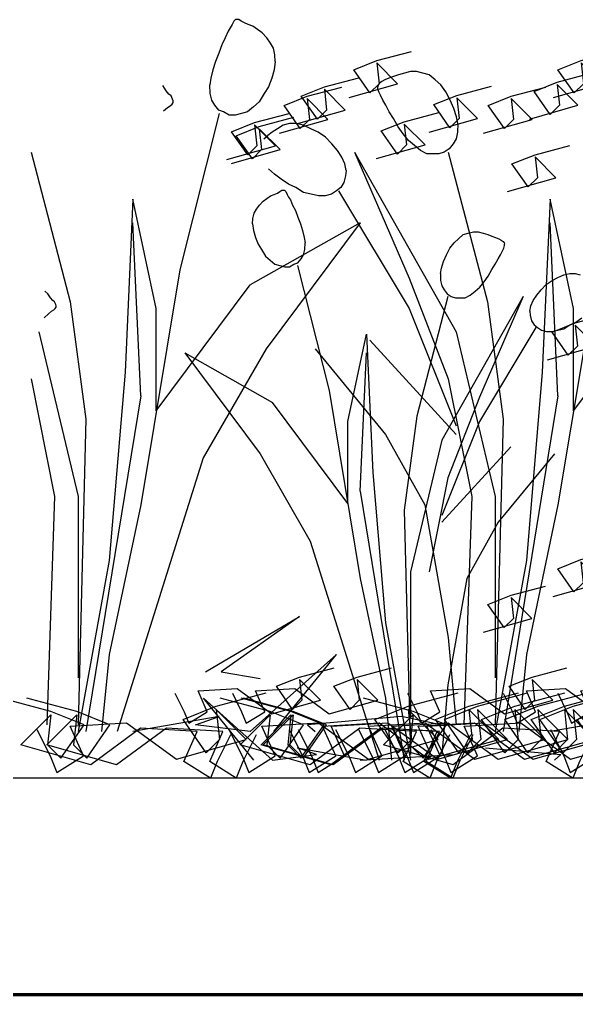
# Model space of a CAD drawing. Header units: metres. Extents: x -109 to 591, y -5 to 592.
# Drawn here: x 512.9616 to 513.2192, y 6.5749 to 7.0253 of the extents above; entities that cross this region are included whole.
import ezdxf

# ---------------------------------------------------------------- set-up
doc = ezdxf.new("R2010")
doc.units = ezdxf.units.M
doc.header["$LTSCALE"] = 0.03
doc.layers.add('Areas verdes', color=74, linetype='Continuous')
doc.layers.add('Muro', color=7, linetype='Continuous', lineweight=70)
doc.layers.add('Muro bajo', color=7, linetype='Continuous', lineweight=30)

msp = doc.modelspace()

# ---------------------------------------------------------------- linework, layer by layer
at = {"layer": 'Areas verdes', "color": 6, "linetype": 'Continuous'}
for p, q in [((513.05997, 7.02299), (513.05912, 7.02144)), ((513.06075, 7.02454), (513.05997, 7.02299)), ((513.06145, 7.02532), (513.06075, 7.02454)), ((513.06215, 7.02532), (513.06145, 7.02532)), ((513.06308, 7.02532), (513.06215, 7.02532)), ((513.06416, 7.02454), (513.06308, 7.02532)), ((513.06564, 7.02377), (513.06416, 7.02454)), ((513.06742, 7.02299), (513.06564, 7.02377)), ((513.06952, 7.02221), (513.06742, 7.02299)), ((513.07169, 7.02066), (513.06952, 7.02221)), ((513.05811, 7.01989), (513.05679, 7.01678)), ((513.05912, 7.02144), (513.05811, 7.01989)), ((513.07386, 7.01911), (513.07169, 7.02066)), ((513.07596, 7.01678), (513.07386, 7.01911)), ((513.05524, 7.01368), (513.05377, 7.0098)), ((513.05679, 7.01678), (513.05524, 7.01368)), ((513.07766, 7.01445), (513.07596, 7.01678)), ((513.07906, 7.01213), (513.07766, 7.01445)), ((513.05377, 7.0098), (513.05229, 7.00592)), ((513.07976, 7.00902), (513.07906, 7.01213)), ((513.07991, 7.00592), (513.07976, 7.00902)), ((513.05229, 7.00592), (513.05105, 7.00204)), ((513.07991, 7.00592), (513.07937, 7.00204)), ((513.05105, 7.00204), (513.05012, 6.99816)), ((513.07937, 7.00204), (513.07828, 6.99816)), ((513.13695, 6.99971), (513.13454, 6.99894)), ((513.13958, 7.00049), (513.13695, 6.99971)), ((513.14238, 7.00126), (513.13958, 7.00049)), ((513.14525, 7.00126), (513.14238, 7.00126)), ((513.1482, 7.00049), (513.14525, 7.00126)), ((513.15107, 6.99971), (513.1482, 7.00049)), ((513.15386, 6.99738), (513.15107, 6.99971)), ((513.05012, 6.99816), (513.04965, 6.99506)), ((513.04973, 6.99118), (513.04965, 6.99506)), ((513.07828, 6.99816), (513.07673, 6.99428)), ((513.12748, 6.99506), (513.12725, 6.99428)), ((513.1281, 6.99583), (513.12748, 6.99506)), ((513.12919, 6.99661), (513.1281, 6.99583)), ((513.13058, 6.99738), (513.12919, 6.99661)), ((513.13237, 6.99816), (513.13058, 6.99738)), ((513.13454, 6.99894), (513.13237, 6.99816)), ((513.15642, 6.99506), (513.15386, 6.99738)), ((513.15883, 6.99195), (513.15642, 6.99506)), ((513.02949, 6.99244), (513.02786, 6.99477)), ((513.03073, 6.99089), (513.02949, 6.99244)), ((513.03174, 6.99011), (513.03073, 6.99089)), ((513.05051, 6.98807), (513.04973, 6.99118)), ((513.07472, 6.99118), (513.07239, 6.9873)), ((513.07673, 6.99428), (513.07472, 6.99118)), ((513.12732, 6.99351), (513.12725, 6.99428)), ((513.12771, 6.99195), (513.12732, 6.99351)), ((513.12849, 6.9904), (513.12771, 6.99195)), ((513.16084, 6.98807), (513.15883, 6.99195)), ((513.03135, 6.98546), (513.03221, 6.98623)), ((513.03244, 6.98856), (513.03174, 6.99011)), ((513.03221, 6.98623), (513.03267, 6.98701)), ((513.03275, 6.98778), (513.03244, 6.98856)), ((513.03267, 6.98701), (513.03275, 6.98778)), ((513.0519, 6.98575), (513.05051, 6.98807)), ((513.07239, 6.9873), (513.06983, 6.98497)), ((513.12957, 6.98807), (513.12849, 6.9904)), ((513.13097, 6.98575), (513.12957, 6.98807)), ((513.16247, 6.98419), (513.16084, 6.98807)), ((513.02817, 6.98313), (513.03003, 6.98468)), ((513.03003, 6.98468), (513.03135, 6.98546)), ((513.05377, 6.98342), (513.0519, 6.98575)), ((513.05602, 6.98264), (513.05377, 6.98342)), ((513.05858, 6.98109), (513.05602, 6.98264)), ((513.06424, 6.98187), (513.06137, 6.98109)), ((513.06711, 6.98264), (513.06424, 6.98187)), ((513.06983, 6.98497), (513.06711, 6.98264)), ((513.1326, 6.98264), (513.13097, 6.98575)), ((513.13454, 6.97954), (513.1326, 6.98264)), ((513.16364, 6.98031), (513.16247, 6.98419)), ((513.06137, 6.98109), (513.05858, 6.98109)), ((513.08643, 6.97721), (513.08356, 6.97643)), ((513.08954, 6.97721), (513.08643, 6.97721)), ((513.09287, 6.97643), (513.08954, 6.97721)), ((513.13671, 6.97566), (513.13454, 6.97954)), ((513.16426, 6.97721), (513.16364, 6.98031)), ((513.16426, 6.97721), (513.16418, 6.97333)), ((513.07852, 6.97333), (513.07642, 6.97178)), ((513.08092, 6.97488), (513.07852, 6.97333)), ((513.08356, 6.97643), (513.08092, 6.97488)), ((513.09636, 6.97488), (513.09287, 6.97643)), ((513.09978, 6.97333), (513.09636, 6.97488)), ((513.10312, 6.971), (513.09978, 6.97333)), ((513.13904, 6.97256), (513.13671, 6.97566)), ((513.14152, 6.96945), (513.13904, 6.97256)), ((513.16418, 6.97333), (513.16348, 6.97023)), ((513.07464, 6.97023), (513.07642, 6.97178)), ((513.10606, 6.9679), (513.10312, 6.971)), ((513.10862, 6.9648), (513.10606, 6.9679)), ((513.14424, 6.96712), (513.14152, 6.96945)), ((513.16216, 6.9679), (513.1603, 6.96557)), ((513.16348, 6.97023), (513.16216, 6.9679)), ((513.11072, 6.96169), (513.10862, 6.9648)), ((513.14703, 6.9648), (513.14424, 6.96712)), ((513.1499, 6.96324), (513.14703, 6.9648)), ((513.15805, 6.96402), (513.15549, 6.96324)), ((513.1603, 6.96557), (513.15805, 6.96402)), ((513.11204, 6.95859), (513.11072, 6.96169)), ((513.15277, 6.96324), (513.1499, 6.96324)), ((513.15549, 6.96324), (513.15277, 6.96324)), ((513.07953, 6.95393), (513.07673, 6.95626)), ((513.11266, 6.95549), (513.11204, 6.95859)), ((513.11266, 6.95549), (513.11243, 6.95316)), ((513.08263, 6.95161), (513.07953, 6.95393)), ((513.08597, 6.94928), (513.08263, 6.95161)), ((513.11165, 6.95005), (513.11018, 6.94773)), ((513.11243, 6.95316), (513.11165, 6.95005)), ((513.08086, 6.94516), (513.08204, 6.94579)), ((513.08204, 6.94579), (513.08291, 6.94641)), ((513.08291, 6.94641), (513.08365, 6.94641)), ((513.08365, 6.94641), (513.08421, 6.94641)), ((513.08421, 6.94641), (513.08477, 6.94579)), ((513.08477, 6.94579), (513.08539, 6.94454)), ((513.08946, 6.94773), (513.08597, 6.94928)), ((513.09303, 6.9454), (513.08946, 6.94773)), ((513.09652, 6.94462), (513.09303, 6.9454)), ((513.10824, 6.94617), (513.10583, 6.94462)), ((513.11018, 6.94773), (513.10824, 6.94617)), ((513.0726, 6.93958), (513.07428, 6.94144)), ((513.07428, 6.94144), (513.07602, 6.94268)), ((513.07602, 6.94268), (513.07776, 6.94392)), ((513.07776, 6.94392), (513.07943, 6.94454)), ((513.07943, 6.94454), (513.08086, 6.94516)), ((513.08539, 6.94454), (513.08607, 6.9433)), ((513.08607, 6.9433), (513.08688, 6.94206)), ((513.08688, 6.94206), (513.08794, 6.93958)), ((513.09993, 6.94385), (513.09652, 6.94462)), ((513.10304, 6.94385), (513.09993, 6.94385)), ((513.10583, 6.94462), (513.10304, 6.94385)), ((513.07012, 6.93585), (513.07124, 6.93772)), ((513.07124, 6.93772), (513.0726, 6.93958)), ((513.08794, 6.93958), (513.08918, 6.93709)), ((513.08918, 6.93709), (513.09036, 6.93399)), ((513.06944, 6.93089), (513.06956, 6.93337)), ((513.06956, 6.93337), (513.07012, 6.93585)), ((513.09036, 6.93399), (513.09154, 6.93089)), ((513.06944, 6.93089), (513.06987, 6.92778)), ((513.06987, 6.92778), (513.07074, 6.92468)), ((513.09154, 6.93089), (513.09253, 6.92778)), ((513.09253, 6.92778), (513.09327, 6.92468)), ((513.07074, 6.92468), (513.07198, 6.92158)), ((513.09327, 6.92468), (513.09365, 6.9222)), ((513.16255, 6.9222), (513.1646, 6.92406)), ((513.1646, 6.92406), (513.16683, 6.92592)), ((513.16683, 6.92592), (513.16913, 6.92654)), ((513.16913, 6.92654), (513.17149, 6.92716)), ((513.17149, 6.92716), (513.17378, 6.92716)), ((513.17378, 6.92716), (513.17602, 6.92654)), ((513.17602, 6.92654), (513.17813, 6.92592)), ((513.17813, 6.92592), (513.18005, 6.9253)), ((513.18005, 6.9253), (513.18179, 6.92468)), ((513.18179, 6.92468), (513.18322, 6.92406)), ((513.18322, 6.92406), (513.18434, 6.92344)), ((513.18434, 6.92344), (513.18521, 6.92282)), ((513.07198, 6.92158), (513.0736, 6.91909)), ((513.0736, 6.91909), (513.07546, 6.91599)), ((513.09296, 6.91661), (513.09358, 6.91909)), ((513.09358, 6.91909), (513.09365, 6.9222)), ((513.15901, 6.91661), (513.16062, 6.91971)), ((513.16062, 6.91971), (513.16255, 6.9222)), ((513.18403, 6.91661), (513.1849, 6.91847)), ((513.1849, 6.91847), (513.18552, 6.91971)), ((513.18521, 6.92282), (513.1857, 6.9222)), ((513.18552, 6.91971), (513.18583, 6.92096)), ((513.1857, 6.9222), (513.18589, 6.92158)), ((513.18583, 6.92096), (513.18589, 6.92158)), ((513.07546, 6.91599), (513.07751, 6.91413)), ((513.07751, 6.91413), (513.07968, 6.91227)), ((513.09036, 6.91289), (513.09185, 6.91475)), ((513.09185, 6.91475), (513.09296, 6.91661)), ((513.15771, 6.91351), (513.15901, 6.91661)), ((513.18161, 6.91227), (513.18291, 6.91475)), ((513.18291, 6.91475), (513.18403, 6.91661)), ((513.07968, 6.91227), (513.08198, 6.91164)), ((513.08198, 6.91164), (513.08427, 6.91102)), ((513.08427, 6.91102), (513.08651, 6.91102)), ((513.08651, 6.91102), (513.08856, 6.91227)), ((513.08856, 6.91227), (513.09036, 6.91289)), ((513.15628, 6.90792), (513.15678, 6.9104)), ((513.15678, 6.9104), (513.15771, 6.91351)), ((513.17832, 6.90668), (513.18005, 6.90978)), ((513.18005, 6.90978), (513.18161, 6.91227)), ((513.15628, 6.90792), (513.15634, 6.90482)), ((513.17645, 6.9042), (513.17832, 6.90668)), ((513.20786, 6.90482), (513.21059, 6.90606)), ((513.21059, 6.90606), (513.21339, 6.9073)), ((513.21339, 6.9073), (513.21606, 6.90792)), ((513.21606, 6.90792), (513.21854, 6.90792)), ((513.21854, 6.90792), (513.22084, 6.9073)), ((513.15634, 6.90482), (513.1569, 6.90233)), ((513.1569, 6.90233), (513.15796, 6.90047)), ((513.15796, 6.90047), (513.15944, 6.89861)), ((513.17229, 6.89985), (513.17447, 6.90171)), ((513.17447, 6.90171), (513.17645, 6.9042)), ((513.20079, 6.89799), (513.20283, 6.90047)), ((513.20283, 6.90047), (513.20519, 6.90295)), ((513.20519, 6.90295), (513.20786, 6.90482)), ((512.97474, 6.89863), (512.97331, 6.89987)), ((512.97604, 6.89677), (512.97474, 6.89863)), ((512.97704, 6.89553), (512.97604, 6.89677)), ((513.15944, 6.89861), (513.16125, 6.89737)), ((513.16125, 6.89737), (513.16329, 6.89675)), ((513.16329, 6.89675), (513.16547, 6.89675)), ((513.16547, 6.89675), (513.16776, 6.89675)), ((513.16776, 6.89675), (513.17006, 6.89799)), ((513.17006, 6.89799), (513.17229, 6.89985)), ((513.19911, 6.89551), (513.20079, 6.89799)), ((512.97784, 6.8949), (512.97704, 6.89553)), ((512.97753, 6.89118), (512.97821, 6.8918)), ((512.9784, 6.89366), (512.97784, 6.8949)), ((512.97821, 6.8918), (512.97859, 6.89242)), ((512.97865, 6.89304), (512.9784, 6.89366)), ((512.97859, 6.89242), (512.97865, 6.89304)), ((513.19756, 6.89054), (513.19805, 6.89302)), ((513.19805, 6.89302), (513.19911, 6.89551)), ((512.97306, 6.88746), (512.97499, 6.88932)), ((512.97499, 6.88932), (512.97648, 6.89056)), ((512.97648, 6.89056), (512.97753, 6.89118)), ((513.19756, 6.89054), (513.19774, 6.88868)), ((513.19774, 6.88868), (513.19837, 6.88619)), ((513.21891, 6.88557), (513.22158, 6.88744)), ((513.19837, 6.88619), (513.19954, 6.88433)), ((513.19954, 6.88433), (513.2011, 6.88309)), ((513.2011, 6.88309), (513.20302, 6.88185)), ((513.21047, 6.88185), (513.21326, 6.88247)), ((513.21326, 6.88247), (513.21612, 6.88433)), ((513.21612, 6.88433), (513.21891, 6.88557)), ((513.20302, 6.88185), (513.20526, 6.88123)), ((513.20526, 6.88123), (513.20774, 6.88123)), ((513.20774, 6.88123), (513.21047, 6.88185))]:
    msp.add_line(p, q, dxfattribs=at)
at = {"layer": 'Areas verdes', "linetype": 'Continuous'}
for p, q in [((513.05392, 6.98187), (513.03576, 6.90971)), ((512.96702, 6.96402), (512.9851, 6.89496)), ((513.11646, 6.96402), (513.14176, 6.90583)), ((513.11646, 6.96402), (513.16348, 6.881)), ((513.15991, 6.96402), (513.17799, 6.89496)), ((513.10917, 6.94617), (513.14176, 6.89186)), ((513.01404, 6.94229), (513.01047, 6.86237)), ((513.0249, 6.89186), (513.01404, 6.94229)), ((513.20693, 6.94229), (513.20336, 6.86237)), ((513.2178, 6.89186), (513.20693, 6.94229)), ((513.01768, 6.85151), (513.01404, 6.93143)), ((513.1191, 6.93143), (513.06835, 6.90272)), ((513.1191, 6.93143), (513.07565, 6.87324)), ((513.21058, 6.85151), (513.20693, 6.93143)), ((513.03576, 6.90971), (513.01768, 6.80108)), ((513.09023, 6.91164), (513.10476, 6.85392)), ((513.22866, 6.90971), (513.21058, 6.80108)), ((513.14176, 6.90583), (513.15991, 6.85927)), ((513.0249, 6.84453), (513.06835, 6.90272)), ((513.2178, 6.84453), (513.26125, 6.90272)), ((513.15976, 6.89737), (513.14529, 6.84212)), ((513.19452, 6.89737), (513.1569, 6.83095)), ((513.19452, 6.89737), (513.17428, 6.85081)), ((512.9851, 6.89496), (512.99231, 6.84065)), ((513.0249, 6.84453), (513.0249, 6.89186)), ((513.14176, 6.89186), (513.16348, 6.83754)), ((513.17799, 6.89496), (513.18521, 6.84065)), ((513.2178, 6.84453), (513.2178, 6.89186)), ((513.20035, 6.88309), (513.17428, 6.83964)), ((512.97059, 6.881), (512.98874, 6.80496)), ((513.11345, 6.83964), (513.12214, 6.87999)), ((513.12214, 6.87999), (513.12499, 6.81605)), ((513.16348, 6.881), (513.18164, 6.80496)), ((513.16348, 6.83367), (513.12368, 6.87712)), ((513.03809, 6.8713), (513.07869, 6.84833)), ((513.03809, 6.8713), (513.07285, 6.82474)), ((513.07565, 6.87324), (513.04663, 6.8228)), ((513.0983, 6.87324), (513.13089, 6.83367)), ((513.11922, 6.80736), (513.12214, 6.8713)), ((513.01047, 6.86237), (513.00318, 6.77547)), ((513.20336, 6.86237), (513.19607, 6.77547)), ((512.96702, 6.85927), (512.97788, 6.80496)), ((513.15991, 6.85927), (513.17078, 6.80496)), ((513.01768, 6.85151), (512.99231, 6.69633)), ((513.10476, 6.85392), (513.11922, 6.76701)), ((513.17428, 6.85081), (513.15976, 6.81357)), ((513.21058, 6.85151), (513.18521, 6.69633)), ((513.11345, 6.80177), (513.07869, 6.84833)), ((513.14529, 6.84212), (513.13952, 6.79867)), ((512.99231, 6.84065), (512.98874, 6.69943)), ((513.11345, 6.80177), (513.11345, 6.83964)), ((513.17428, 6.83964), (513.1569, 6.79619)), ((513.18521, 6.84065), (513.18164, 6.69943)), ((513.13089, 6.83367), (513.14905, 6.80108)), ((513.1569, 6.83095), (513.14237, 6.77012)), ((513.07285, 6.82474), (513.09607, 6.78439)), ((513.1569, 6.79308), (513.18874, 6.82784)), ((513.20904, 6.82474), (513.18297, 6.79308)), ((513.04663, 6.8228), (513.00682, 6.69633)), ((513.12499, 6.81605), (513.13083, 6.74653)), ((513.15976, 6.81357), (513.15106, 6.77012)), ((513.11922, 6.80736), (513.13952, 6.68321)), ((512.97788, 6.80496), (512.97423, 6.69943)), ((512.98874, 6.80496), (512.98874, 6.72116)), ((513.17078, 6.80496), (513.16713, 6.69943)), ((513.18164, 6.80496), (513.18164, 6.72116)), ((513.01768, 6.80108), (513.00318, 6.73202)), ((513.13952, 6.79867), (513.14237, 6.6857)), ((513.14905, 6.80108), (513.15991, 6.73978)), ((513.21058, 6.80108), (513.19607, 6.73202)), ((513.18297, 6.79308), (513.16845, 6.76701)), ((513.09607, 6.78439), (513.12791, 6.68321)), ((513.00318, 6.77547), (512.98874, 6.69633)), ((513.19607, 6.77547), (513.18164, 6.69633)), ((513.14237, 6.77012), (513.14237, 6.70308)), ((513.11922, 6.76701), (513.13083, 6.71177)), ((513.16845, 6.76701), (513.15976, 6.71797)), ((513.04765, 6.72397), (513.0911, 6.74958)), ((513.0911, 6.74958), (513.05486, 6.72397)), ((513.13083, 6.74653), (513.14237, 6.68321)), ((513.15991, 6.73978), (513.16348, 6.69943)), ((513.00318, 6.73202), (512.99961, 6.69633)), ((513.10824, 6.73202), (513.06835, 6.69633)), ((513.07922, 6.69633), (513.10824, 6.73202)), ((513.19607, 6.73202), (513.1925, 6.69633)), ((513.05486, 6.72397), (513.07294, 6.72087)), ((513.15976, 6.71797), (513.1569, 6.6857)), ((513.04678, 6.71177), (513.07869, 6.68321)), ((513.07, 6.68321), (513.04678, 6.71177)), ((513.13083, 6.71177), (513.13368, 6.68321)), ((513.05392, 6.70331), (513.01404, 6.69633)), ((513.04306, 6.69943), (513.05392, 6.70331)), ((513.13819, 6.70331), (513.09474, 6.69943)), ((513.15627, 6.69943), (513.13819, 6.70331)), ((513.24682, 6.70331), (513.20693, 6.69633)), ((513.06835, 6.69633), (513.04306, 6.69943)), ((513.09474, 6.69943), (513.0983, 6.69633)), ((513.09023, 6.6888), (513.12214, 6.68321)), ((513.09892, 6.6857), (513.09023, 6.6888)), ((513.17714, 6.6888), (513.2119, 6.6857)), ((513.07869, 6.68321), (513.09892, 6.6857)), ((513.11922, 6.68321), (513.16267, 6.6857)), ((513.2119, 6.6857), (513.20904, 6.68321))]:
    msp.add_line(p, q, dxfattribs=at)
at = {"layer": 'Areas verdes'}
for points in [[(513.11404, 6.98927), (513.13645, 6.99567), (513.12685, 7.00527), (513.12792, 6.99567), (513.12365, 6.99141), (513.11618, 7.00207), (513.12685, 7.00633), (513.14285, 7.0106)], [(513.20847, 6.98927), (513.23088, 6.99567), (513.22128, 7.00527), (513.22234, 6.99567), (513.21808, 6.99141), (513.21061, 7.00207), (513.22128, 7.00633), (513.23728, 7.0106)], [(513.1974, 6.9793), (513.21981, 6.9857), (513.21021, 6.9953), (513.21127, 6.9857), (513.207, 6.98144), (513.19954, 6.9921), (513.21021, 6.99636), (513.22621, 7.00063)], [(513.08979, 6.97709), (513.1122, 6.98349), (513.1026, 6.99308), (513.10366, 6.98349), (513.09939, 6.97922), (513.09192, 6.98988), (513.1026, 6.99415), (513.1186, 6.99841)], [(513.08181, 6.9728), (513.10422, 6.97919), (513.09461, 6.98879), (513.09568, 6.97919), (513.09141, 6.97493), (513.08394, 6.98559), (513.09461, 6.98986), (513.11062, 6.99412)], [(513.15102, 6.97321), (513.17343, 6.97961), (513.16383, 6.9892), (513.16489, 6.97961), (513.16062, 6.97534), (513.15315, 6.986), (513.16383, 6.99027), (513.17983, 6.99453)], [(513.17624, 6.9728), (513.19865, 6.97919), (513.18904, 6.98879), (513.19011, 6.97919), (513.18584, 6.97493), (513.17837, 6.98559), (513.18904, 6.98986), (513.20505, 6.99412)], [(513.05755, 6.96061), (513.07996, 6.96701), (513.07036, 6.97661), (513.07142, 6.96701), (513.06716, 6.96275), (513.05969, 6.97341), (513.07036, 6.97767), (513.08636, 6.98194)], [(513.12677, 6.96103), (513.14918, 6.96742), (513.13957, 6.97702), (513.14064, 6.96742), (513.13637, 6.96316), (513.1289, 6.97382), (513.13957, 6.97809), (513.15558, 6.98235)], [(513.05971, 6.95883), (513.08212, 6.96522), (513.07251, 6.97482), (513.07358, 6.96522), (513.06931, 6.96096), (513.06184, 6.97162), (513.07251, 6.97589), (513.08852, 6.98015)], [(513.18721, 6.94581), (513.20962, 6.95221), (513.20002, 6.9618), (513.20108, 6.95221), (513.19681, 6.94794), (513.18934, 6.9586), (513.20002, 6.96287), (513.21602, 6.96713)], [(513.20573, 6.86809), (513.22814, 6.87448), (513.21854, 6.88408), (513.2196, 6.87448), (513.21534, 6.87022), (513.20787, 6.88088), (513.21854, 6.88515), (513.23454, 6.88941)], [(513.20833, 6.75873), (513.23074, 6.76512), (513.22114, 6.77472), (513.2222, 6.76512), (513.21794, 6.76086), (513.21047, 6.77152), (513.22114, 6.77579), (513.23714, 6.78005)], [(513.1761, 6.74225), (513.19851, 6.74865), (513.1889, 6.75824), (513.18997, 6.74865), (513.1857, 6.74438), (513.17823, 6.75505), (513.1889, 6.75931), (513.20491, 6.76358)], [(513.03352, 6.71409), (513.03779, 6.70556), (513.03992, 6.70023), (513.04846, 6.70556), (513.04419, 6.71516), (513.06233, 6.71622), (513.07834, 6.7045), (513.10075, 6.71089), (513.09115, 6.72049), (513.09221, 6.71089), (513.08794, 6.70663), (513.08047, 6.71729), (513.09115, 6.72156), (513.10715, 6.72582)], [(513.06007, 6.71409), (513.06434, 6.70556), (513.06647, 6.70023), (513.07501, 6.70556), (513.07074, 6.71516), (513.08888, 6.71622), (513.10489, 6.7045), (513.1273, 6.71089), (513.11769, 6.72049), (513.11876, 6.71089), (513.11449, 6.70663), (513.10702, 6.71729), (513.11769, 6.72156), (513.1337, 6.72582)], [(513.14107, 6.71409), (513.14534, 6.70556), (513.14747, 6.70023), (513.15601, 6.70556), (513.15174, 6.71516), (513.16988, 6.71622), (513.18589, 6.7045), (513.2083, 6.71089), (513.1987, 6.72049), (513.19976, 6.71089), (513.19549, 6.70663), (513.18802, 6.71729), (513.1987, 6.72156), (513.2147, 6.72582)], [(513.18531, 6.71409), (513.18958, 6.70556), (513.19172, 6.70023), (513.20025, 6.70556), (513.19599, 6.71516), (513.21413, 6.71622), (513.23013, 6.7045), (513.25254, 6.71089), (513.24294, 6.72049), (513.244, 6.71089), (513.23974, 6.70663), (513.23227, 6.71729), (513.24294, 6.72156), (513.25894, 6.72582)], [(513.2105, 6.71409), (513.21477, 6.70556), (513.2169, 6.70023), (513.22544, 6.70556), (513.22117, 6.71516), (513.23931, 6.71622), (513.25532, 6.7045), (513.27773, 6.71089), (513.26813, 6.72049), (513.26919, 6.71089), (513.26492, 6.70663), (513.25745, 6.71729), (513.26813, 6.72156), (513.28413, 6.72582)], [(513.05914, 6.69487), (513.05299, 6.68258), (513.04992, 6.67491), (513.03763, 6.68258), (513.04377, 6.6964), (513.01765, 6.69794), (512.9946, 6.68105), (512.96233, 6.69026), (512.97616, 6.70408), (512.97463, 6.69026), (512.98077, 6.68412), (512.99153, 6.69947), (512.97616, 6.70561), (512.95311, 6.71175)], [(513.0711, 6.69487), (513.06495, 6.68258), (513.06188, 6.67491), (513.04959, 6.68258), (513.05573, 6.6964), (513.02961, 6.69794), (513.00656, 6.68105), (512.97429, 6.69026), (512.98812, 6.70408), (512.98659, 6.69026), (512.99273, 6.68412), (513.00349, 6.69947), (512.98812, 6.70561), (512.96507, 6.71175)], [(512.96966, 6.69737), (512.97581, 6.68509), (512.97888, 6.67741), (512.99117, 6.68509), (512.98503, 6.69891), (513.01115, 6.70044), (513.0342, 6.68355), (513.06647, 6.69276), (513.05264, 6.70658), (513.05417, 6.69276), (513.04803, 6.68662), (513.03727, 6.70198), (513.05264, 6.70812), (513.07569, 6.71426)], [(513.16052, 6.69487), (513.15437, 6.68258), (513.1513, 6.67491), (513.13901, 6.68258), (513.14515, 6.6964), (513.11903, 6.69794), (513.09598, 6.68105), (513.06371, 6.69026), (513.07754, 6.70408), (513.07601, 6.69026), (513.08215, 6.68412), (513.09291, 6.69947), (513.07754, 6.70561), (513.05449, 6.71175)], [(513.05839, 6.69737), (513.06454, 6.68509), (513.06761, 6.67741), (513.0799, 6.68509), (513.07376, 6.69891), (513.09988, 6.70044), (513.12293, 6.68355), (513.1552, 6.69276), (513.14137, 6.70658), (513.1429, 6.69276), (513.13676, 6.68662), (513.126, 6.70198), (513.14137, 6.70812), (513.16442, 6.71426)], [(513.17015, 6.69487), (513.164, 6.68258), (513.16093, 6.67491), (513.14864, 6.68258), (513.15478, 6.6964), (513.12866, 6.69794), (513.10561, 6.68105), (513.07334, 6.69026), (513.08717, 6.70408), (513.08564, 6.69026), (513.09178, 6.68412), (513.10254, 6.69947), (513.08717, 6.70561), (513.06412, 6.71175)], [(513.17118, 6.69487), (513.16503, 6.68258), (513.16196, 6.67491), (513.14967, 6.68258), (513.15581, 6.6964), (513.12969, 6.69794), (513.10664, 6.68105), (513.07437, 6.69026), (513.0882, 6.70408), (513.08666, 6.69026), (513.09281, 6.68412), (513.10357, 6.69947), (513.0882, 6.70561), (513.06515, 6.71175)], [(513.08638, 6.69737), (513.09253, 6.68509), (513.0956, 6.67741), (513.1079, 6.68509), (513.10175, 6.69891), (513.12787, 6.70044), (513.15092, 6.68355), (513.18319, 6.69276), (513.16936, 6.70658), (513.1709, 6.69276), (513.16475, 6.68662), (513.154, 6.70198), (513.16936, 6.70812), (513.19241, 6.71426)], [(513.09046, 6.69737), (513.0966, 6.68509), (513.09968, 6.67741), (513.11197, 6.68509), (513.10582, 6.69891), (513.13195, 6.70044), (513.155, 6.68355), (513.18727, 6.69276), (513.17344, 6.70658), (513.17497, 6.69276), (513.16883, 6.68662), (513.15807, 6.70198), (513.17344, 6.70812), (513.19649, 6.71426)], [(513.1077, 6.69737), (513.11385, 6.68509), (513.11692, 6.67741), (513.12922, 6.68509), (513.12307, 6.69891), (513.14919, 6.70044), (513.17224, 6.68355), (513.20451, 6.69276), (513.19068, 6.70658), (513.19222, 6.69276), (513.18607, 6.68662), (513.17532, 6.70198), (513.19068, 6.70812), (513.21373, 6.71426)], [(513.11837, 6.69737), (513.12452, 6.68509), (513.12759, 6.67741), (513.13988, 6.68509), (513.13374, 6.69891), (513.15986, 6.70044), (513.18291, 6.68355), (513.21518, 6.69276), (513.20135, 6.70658), (513.20289, 6.69276), (513.19674, 6.68662), (513.18598, 6.70198), (513.20135, 6.70812), (513.2244, 6.71426)], [(513.22668, 6.69487), (513.22053, 6.68258), (513.21746, 6.67491), (513.20517, 6.68258), (513.21131, 6.6964), (513.18519, 6.69794), (513.16214, 6.68105), (513.12987, 6.69026), (513.1437, 6.70408), (513.14217, 6.69026), (513.14831, 6.68412), (513.15907, 6.69947), (513.1437, 6.70561), (513.12065, 6.71175)], [(513.13057, 6.69737), (513.13671, 6.68509), (513.13979, 6.67741), (513.15208, 6.68509), (513.14593, 6.69891), (513.17206, 6.70044), (513.19511, 6.68355), (513.22738, 6.69276), (513.21355, 6.70658), (513.21508, 6.69276), (513.20894, 6.68662), (513.19818, 6.70198), (513.21355, 6.70812), (513.23659, 6.71426)], [(513.13464, 6.69737), (513.14079, 6.68509), (513.14386, 6.67741), (513.15615, 6.68509), (513.15001, 6.69891), (513.17613, 6.70044), (513.19918, 6.68355), (513.23145, 6.69276), (513.21762, 6.70658), (513.21916, 6.69276), (513.21301, 6.68662), (513.20225, 6.70198), (513.21762, 6.70812), (513.24067, 6.71426)], [(513.15189, 6.69737), (513.15803, 6.68509), (513.16111, 6.67741), (513.1734, 6.68509), (513.16725, 6.69891), (513.19338, 6.70044), (513.21643, 6.68355), (513.2487, 6.69276), (513.23487, 6.70658), (513.2364, 6.69276), (513.23026, 6.68662), (513.2195, 6.70198), (513.23487, 6.70812), (513.25791, 6.71426)], [(513.2071, 6.69737), (513.21325, 6.68509), (513.21632, 6.67741), (513.22862, 6.68509), (513.22247, 6.69891), (513.24859, 6.70044), (513.27164, 6.68355), (513.30391, 6.69276), (513.29008, 6.70658), (513.29162, 6.69276), (513.28547, 6.68662), (513.27471, 6.70198), (513.29008, 6.70812), (513.31313, 6.71426)]]:
    msp.add_lwpolyline(points, dxfattribs=at)
at = {"layer": 'Muro'}
msp.add_line((504.84408, 6.57491), (517.29465, 6.57491), dxfattribs=at)
at = {"layer": 'Muro bajo'}
msp.add_line((517.29465, 6.67491), (504.84408, 6.67491), dxfattribs=at)

doc.saveas('drawing.dxf')
